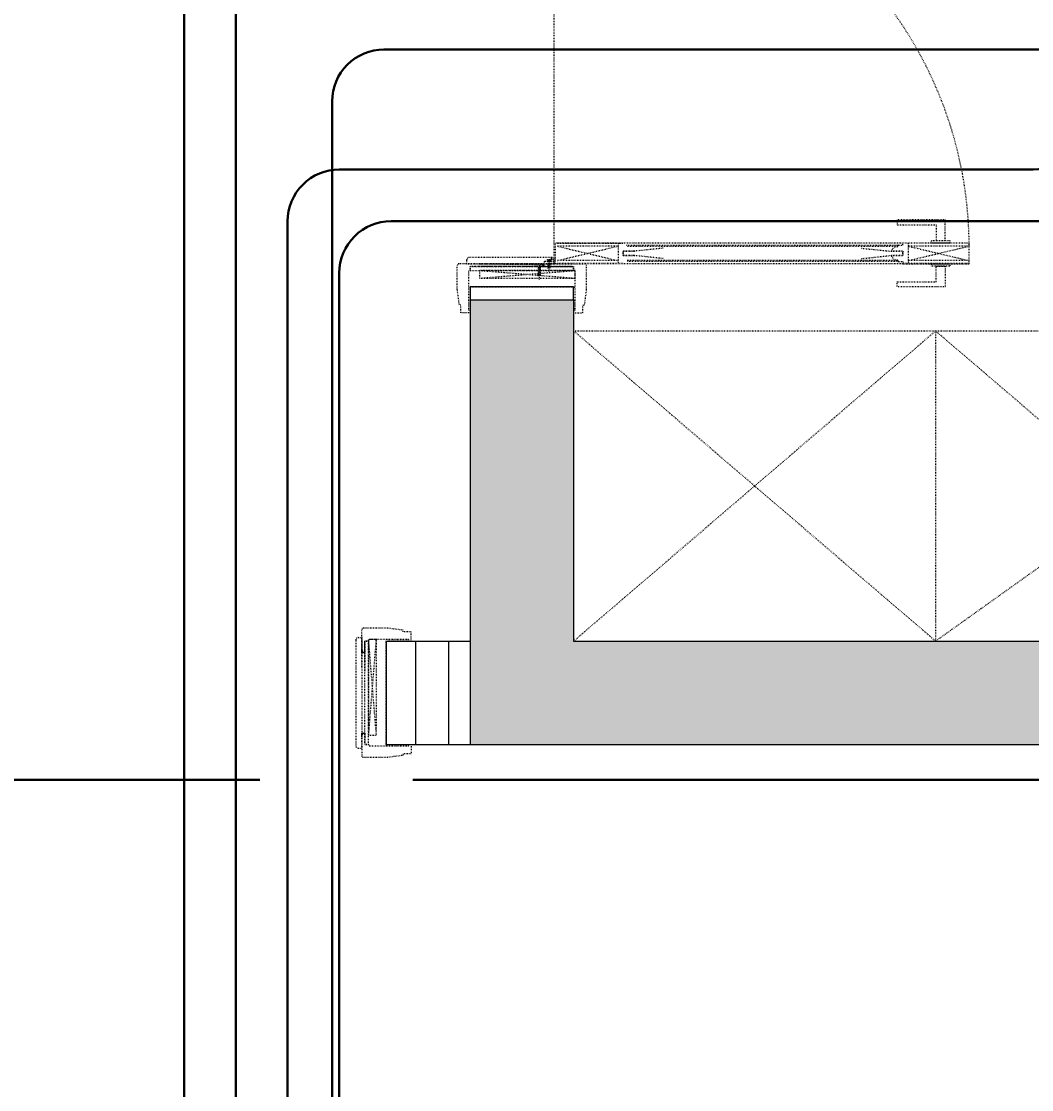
# Model space of a CAD drawing. Header units: millimetres. Extents: x -41640 to 3079702, y -5257903 to 68462.
# Drawn here: x 18815 to 20768, y 10611 to 12678 of the extents above; entities that cross this region are included whole.
import ezdxf

# ---------------------------------------------------------------- set-up
doc = ezdxf.new("R2010")
doc.units = ezdxf.units.MM
doc.header["$LTSCALE"] = 10
doc.linetypes.add('ACAD_ISO03W100', pattern=[30, 12, -18])
doc.linetypes.add('CONTINOUS', pattern=[0])
doc.layers.get('0').update_dxf_attribs({"color": 255})
doc.layers.get('Defpoints').update_dxf_attribs({"color": 255})
for name, color, linetype, lineweight in [('1弱电插座布线图', 6, 'Continuous', 30), ('1强弱电插座尺寸', 5, 'Continuous', 0), ('1强电插座布线图', 1, 'Continuous', 30), ('浅线', 251, 'CONTINOUS', 0)]:
    doc.layers.add(name, color=color, linetype=linetype, lineweight=lineweight)
doc.styles.add('夏建东', font='', dxfattribs={"width": 0.85})
doc.styles.get('夏建东').set_extended_font_data('SimSun')
doc.dimstyles.new('g', dxfattribs={"dimtxt": 100, "dimasz": 31, "dimexe": 21, "dimexo": 30, "dimgap": 31, "dimtad": 1, "dimtih": 1, "dimtoh": 1, "dimdec": 0, "dimrnd": 10, "dimdsep": 46, "dimtxsty": '夏建东', "dimblk": 'OBLIQUE', "dimcen": 2.5, "dimdle": 21, "dimclrd": 5, "dimclre": 5, "dimclrt": 5, "dimadec": 0, "dimazin": 0, "dimtfac": 1, "dimtdec": 0, "dimtmove": 2, "dimatfit": 3, "dimldrblk": 'DOT', "dimfxl": 300, "dimlwd": -1, "dimlwe": -1, "dimarcsym": 1})

# ---------------------------------------------------------------- blocks, each defined once
blk = doc.blocks.new('_Oblique')
at = {"color": 0, "linetype": 'ByBlock', "lineweight": -2}
blk.add_line((-0.5, -0.5), (0.5, 0.5), dxfattribs=at)
blk = doc.blocks.new('*D719')
at = {"layer": '1强弱电插座尺寸', "color": 5}
for p, q in [((19682.6, 10001.4), (19682.6, 9680.4)), ((18318.1, 9701.4), (18318.1, 9722.4)), ((18297.1, 9701.4), (19703.6, 9701.4))]:
    blk.add_line(p, q, dxfattribs=at)
at = {"layer": 'Defpoints', "color": 0, "linetype": 'Continuous', "lineweight": 30}
for p in [(19682.6, 11279), (18318.1, 9701.4), (19682.6, 9701.4)]:
    blk.add_point(p, dxfattribs=at)
at = {"layer": '1强弱电插座尺寸', "color": 5, "linetype": 'Continuous', "xscale": 31, "yscale": 31, "zscale": 31, "rotation": 180}
blk.add_blockref('_Oblique', (18318.1, 9701.4), dxfattribs=at)
at = {"layer": '1强弱电插座尺寸', "color": 5, "linetype": 'Continuous', "xscale": 31, "yscale": 31, "zscale": 31}
blk.add_blockref('_Oblique', (19682.6, 9701.4), dxfattribs=at)
at = {"layer": '1强弱电插座尺寸', "color": 5, "linetype": 'Continuous', "lineweight": 30, "insert": (19000.3, 9782.4), "char_height": 100, "attachment_point": 5, "style": '夏建东'}
blk.add_mtext('1360', dxfattribs=at)
blk = doc.blocks.new('_Dot')
at = {"color": 0, "linetype": 'ByBlock', "lineweight": -2}
blk.add_line((-0.5, 0), (-1, 0), dxfattribs=at)
at = {"color": 0, "linetype": 'ByBlock', "const_width": 0.5}
blk.add_lwpolyline([(-0.25, 0, 1), (0.25, 0, 1)], format="xyb", close=True, dxfattribs=at)

msp = doc.modelspace()

# ---------------------------------------------------------------- hatches: boundary and pattern name
at = {"layer": '浅线'}
msp.add_hatch(color=256, dxfattribs=at).paths.add_polyline_path([(24232.6, 11279), (24232.6, 10679), (24472.6, 10679), (24472.6, 11979), (24232.6, 11979), (24232.6, 11479), (19882.6, 11479), (19882.6, 12139), (19682.6, 12139), (19682.6, 11279)])
h = msp.add_hatch(dxfattribs=at)
h.set_pattern_fill('ANSI31', color=256, scale=20, angle=45, style=0)
h.set_pattern_definition([(90, (-3246100.35, 3421590.874), (-63.5, 1e-14), [])])
h.paths.add_polyline_path([(18422.1, 11479), (18284.6, 11479), (18284.6, 11279), (18422.1, 11279)])
h.paths.add_polyline_path([(19684.6, 11479), (19522.1, 11479), (19522.1, 11279), (19684.6, 11279)])

# ---------------------------------------------------------------- linework, layer by layer
at = {"layer": '1弱电插座布线图', "linetype": 'Continuous', "lineweight": 30}
for points in [[(19646.5, 16205.5), (19158.7, 15717.7, 0.198912), (19129.4, 15647), (19129.4, 9000.6, 0.414214), (19229.4, 8900.6), (21029.8, 8900.6, -0.414214), (21129.8, 8800.6), (21129.8, 4449)], [(19646.5, 16105.5), (19258.7, 15717.7, 0.198912), (19229.4, 15647), (19229.4, 9100.6, 0.414214), (19329.4, 9000.6), (21129.8, 9000.6, -0.414214), (21229.8, 8900.6), (21229.8, 4449)], [(22901.3, 13664.8), (22832.2, 13734, 0.198912), (22761.5, 13763.3), (20971.4, 13763.3, 0.414214), (20871.4, 13663.3), (20871.4, 12491.2, -0.414214), (20771.4, 12391.2), (19429.4, 12391.2, 0.414214), (19329.4, 12291.2), (19329.4, 9200.6, 0.414214), (19429.4, 9100.6), (21229.8, 9100.6, -0.414214), (21329.8, 9000.6), (21329.8, 4449)], [(22803.1, 13663.3), (21071.4, 13663.3, 0.414214), (20971.4, 13563.3), (20971.4, 12391.2, -0.414214), (20871.4, 12291.2), (19529.4, 12291.2, 0.414214), (19429.4, 12191.2), (19429.4, 9300.6, 0.414214), (19529.4, 9200.6), (21329.8, 9200.6, -0.414214), (21429.8, 9100.6), (21429.8, 4449)]]:
    msp.add_lwpolyline(points, format="xyb", dxfattribs=at)
at = {"layer": '1强电插座布线图', "color": 2, "linetype": 'Continuous', "lineweight": 30}
msp.add_lwpolyline([(21821.3, 4375.7), (21821.3, 8377, 0.414214), (21721.3, 8477), (19515.5, 8477, -0.414214), (19415.5, 8577), (19415.5, 12523.2, -0.414214), (19515.5, 12623.2), (23729, 12623.2)], format="xyb", dxfattribs=at)
at = {"layer": '1强电插座布线图', "linetype": 'Continuous', "lineweight": 30}
for points in [[(19275.4, 11210.4), (18485.8, 11210.4, 0.198912), (18415.1, 11181.1), (18363, 11129)], [(21921.3, 4375.7), (21921.3, 7139.8, -0.414214), (22021.3, 7239.8), (23997.9, 7239.8, 0.414214), (24097.9, 7339.8), (24097.9, 11110.4, 0.414214), (23997.9, 11210.4), (19571.4, 11210.4)]]:
    msp.add_lwpolyline(points, format="xyb", dxfattribs=at)
at = {"layer": '浅线', "linetype": 'ACAD_ISO03W100', "ltscale": 0.01}
for p, q in [((19845, 12209), (19845, 13017)), ((19847.4, 12209), (19847.4, 12249)), ((20647.4, 12249), (19847.4, 12249)), ((19850.4, 12249), (19978.4, 12249)), ((19850.4, 12249), (19978.4, 12249)), ((19978.4, 12248.5), (19850.4, 12248.5)), ((19968.4, 12243), (19850.4, 12243)), ((19850.4, 12243), (19968.4, 12215)), ((19850.4, 12215), (19968.4, 12243)), ((19968.4, 12248.5), (19968.4, 12209.5)), ((19984.9, 12245), (20509.9, 12245)), ((19984.9, 12245), (20509.9, 12245)), ((20508.9, 12242), (19985.9, 12242)), ((20508.9, 12242), (19985.9, 12242)), ((20055.4, 12239), (19997.4, 12233)), ((20055.4, 12239), (19997.4, 12233)), ((20439.4, 12239), (20497.4, 12233)), ((20497.4, 12234.5), (20497.4, 12233)), ((20509.4, 12242.5), (20509.4, 12244.5)), ((20509.4, 12242.5), (20509.4, 12244.5)), ((20509.9, 12245), (20518.9, 12245)), ((20509.9, 12245), (20518.9, 12245)), ((20647.4, 12249), (20519.4, 12249)), ((20519.4, 12245.5), (20519.4, 12249)), ((20647.4, 12249), (20519.4, 12249)), ((20519.4, 12245.5), (20519.4, 12249)), ((20647.4, 12248.5), (20519.4, 12248.5)), ((20529.4, 12248.5), (20529.4, 12209.5)), ((20647.4, 12243), (20529.4, 12243)), ((20529.4, 12243), (20647.4, 12215)), ((20529.4, 12215), (20647.4, 12243)), ((20647.4, 12209), (20647.4, 12249)), ((19675.6, 12216), (19675.6, 12209)), ((19840, 12221), (19680.6, 12221)), ((19834.9, 12213), (19825.9, 12213)), ((19834.9, 12213), (19825.9, 12213)), ((19832, 12217), (19840, 12217)), ((19832, 12213), (19832, 12217)), ((19832, 12213), (19832, 12217)), ((19832, 12217), (19840, 12217)), ((19832, 12213), (19832, 12217)), ((19832, 12217), (19840, 12217)), ((19840, 12213), (19832, 12213)), ((19840, 12213), (19832, 12213)), ((19832, 12213), (19840, 12213)), ((19833, 12215.1), (19834.3, 12216.9)), ((19833, 12215.1), (19833, 12214.8)), ((19833, 12214.8), (19834.3, 12213.1)), ((19834.6, 12216.4), (19834.7, 12216.6)), ((19834.6, 12213.6), (19834.7, 12213.4)), ((19834.7, 12216.2), (19836.5, 12216.2)), ((19834.7, 12213.7), (19836.5, 12213.7)), ((19835.4, 12215.5), (19835.4, 12213.5)), ((19835.4, 12215.5), (19835.4, 12213.5)), ((19836.5, 12216.2), (19836.9, 12216.9)), ((19836.5, 12213.7), (19836.9, 12213.1)), ((19837.3, 12216.4), (19837.3, 12216.6)), ((19837.3, 12216.2), (19840, 12216.2)), ((19837.3, 12213.7), (19840, 12213.7)), ((19837.3, 12213.6), (19837.3, 12213.4)), ((19840, 12221), (19840.7, 12221)), ((19840, 12216.2), (19840, 12221)), ((19840, 12217), (19840, 12221)), ((19840, 12209), (19840, 12213.7)), ((19840, 12213), (19840, 12209)), ((19840, 12213), (19840, 12209)), ((19840, 12213), (19840, 12209)), ((19841.1, 12220.6), (19842.9, 12215.2)), ((19844.8, 12215.2), (19842.9, 12215.2)), ((19844.8, 12214.7), (19843.1, 12214.7)), ((19843.1, 12214.7), (19845, 12209)), ((19845, 12215), (19845, 12215)), ((19968.4, 12215), (19850.4, 12215)), ((19978.4, 12233), (20000.4, 12233)), ((19978.4, 12225), (19978.4, 12233)), ((19978.4, 12233), (20000.4, 12233)), ((19978.4, 12225), (19978.4, 12233)), ((20000.4, 12233), (19978.4, 12233)), ((19978.4, 12233), (19978.4, 12225)), ((19978.4, 12225), (19978.4, 12233)), ((20000.4, 12233), (19978.4, 12233)), ((19978.4, 12225), (20000.4, 12225)), ((20000.4, 12225), (19978.4, 12225)), ((20000.4, 12225), (19978.4, 12225)), ((20000.4, 12225), (19978.4, 12225)), ((20509.9, 12213), (19984.9, 12213)), ((20509.9, 12213), (19984.9, 12213)), ((19985.9, 12216), (20508.9, 12216)), ((19985.9, 12216), (20508.9, 12216)), ((20055.4, 12219), (19997.4, 12225)), ((20055.4, 12219), (19997.4, 12225)), ((20439.4, 12219), (20497.4, 12225)), ((20497.4, 12233), (20519.4, 12233)), ((20519.4, 12233), (20497.4, 12233)), ((20519.4, 12233), (20497.4, 12233)), ((20497.4, 12233), (20519.4, 12233)), ((20497.4, 12225), (20519.4, 12225)), ((20497.4, 12225), (20519.4, 12225)), ((20519.4, 12225), (20497.4, 12225)), ((20497.4, 12223.5), (20497.4, 12225)), ((20497.4, 12225), (20519.4, 12225)), ((20509.4, 12215.5), (20509.4, 12213.5)), ((20509.4, 12215.5), (20509.4, 12213.5)), ((20509.9, 12213), (20518.9, 12213)), ((20509.9, 12213), (20518.9, 12213)), ((20519.4, 12233), (20519.4, 12225)), ((20519.4, 12225), (20519.4, 12233)), ((20519.4, 12225), (20519.4, 12233)), ((20519.4, 12225), (20519.4, 12233)), ((20647.4, 12215), (20529.4, 12215)), ((19657.6, 12159), (19657.6, 12206)), ((19697.6, 12209), (19660.6, 12209)), ((19675.6, 12209), (19824.6, 12209)), ((19675.6, 12209), (19697.6, 12209)), ((19682.6, 12196.5), (19679.6, 12196.5)), ((19679.6, 12119), (19679.6, 12196.5)), ((19682.6, 12203.5), (19682.6, 12196)), ((19682.6, 12196.5), (19682.6, 12203.5)), ((19822.6, 12203.5), (19682.6, 12203.5)), ((19682.6, 12203.5), (19682.6, 12196)), ((19822.6, 12203.5), (19682.6, 12203.5)), ((19682.6, 12196), (19882.6, 12196)), ((19685.6, 12203.5), (19824.6, 12203.5)), ((19685.6, 12203.5), (19824.6, 12203.5)), ((19697.6, 12209), (19822.6, 12207.6)), ((19697.6, 12209), (19824.6, 12209)), ((19824.1, 12209), (19697.6, 12209)), ((19697.6, 12209), (19822.6, 12207.6)), ((19697.6, 12209), (19824.6, 12209)), ((19824.6, 12203.5), (19697.6, 12203.5)), ((19700.6, 12196), (19885.6, 12181)), ((19700.6, 12181), (19885.6, 12196)), ((19885.6, 12196), (19700.6, 12196)), ((19700.6, 12196), (19700.6, 12181)), ((19814.8, 12201), (19816.6, 12206)), ((19814.8, 12184.8), (19814.8, 12201)), ((19816.6, 12178.7), (19816.6, 12206)), ((19818.4, 12201), (19816.6, 12206)), ((19818.4, 12185.4), (19818.4, 12201)), ((19822.6, 12203.5), (19822.6, 12207.6)), ((19822.6, 12203.5), (19822.6, 12207.6)), ((19822.6, 12203.5), (19824.6, 12203.5)), ((19822.6, 12203.5), (19824.6, 12203.5)), ((19823, 12209), (19840, 12209)), ((19823, 12203.5), (19823, 12209)), ((19823, 12203.5), (19823, 12209)), ((19823, 12209), (19840, 12209)), ((19823, 12209), (19840, 12209)), ((19823, 12209), (19823, 12203.5)), ((19879.6, 12203.5), (19823, 12203.5)), ((19879.6, 12203.5), (19823, 12203.5)), ((19823, 12203.5), (19882.6, 12203.5)), ((19824.6, 12209), (19824.6, 12203.5)), ((19824.6, 12203.5), (19824.6, 12209)), ((19824.6, 12203.5), (19824.6, 12209)), ((19824.6, 12209), (19824.6, 12209)), ((19824.6, 12209), (19824.6, 12203.5)), ((19830, 12209), (19825, 12207.6)), ((19825, 12203.5), (19825, 12207.6)), ((19825, 12203.5), (19882.6, 12203.5)), ((19825.4, 12212.5), (19825.4, 12209)), ((19825.4, 12212.5), (19825.4, 12209)), ((19830, 12209), (19904.6, 12209)), ((19837, 12209), (19830, 12209)), ((19832, 12203.5), (19830, 12203.5)), ((19833.5, 12207), (19835.3, 12212)), ((19833.5, 12199.8), (19833.5, 12207)), ((19837.1, 12207), (19835.3, 12212)), ((19835.3, 12193.7), (19835.3, 12212)), ((19882.6, 12209), (19837, 12209)), ((19837.1, 12200.4), (19837.1, 12207)), ((19840, 12209), (19845, 12209)), ((19840, 12209), (19844.7, 12209)), ((20647.4, 12209), (19847.4, 12209)), ((19978.4, 12209.5), (19850.4, 12209.5)), ((19978.4, 12209), (19850.4, 12209)), ((19978.4, 12209), (19850.4, 12209)), ((19880.6, 12196), (19885.6, 12196)), ((19882.6, 12196.5), (19882.6, 12203.5)), ((19882.6, 12203.5), (19882.6, 12196)), ((19882.6, 12196), (19882.6, 12203)), ((19882.6, 12196.5), (19885.6, 12196.5)), ((19885.6, 12119), (19885.6, 12196.5)), ((19885.6, 12181), (19885.6, 12196)), ((19907.6, 12159), (19907.6, 12206)), ((20519.4, 12212.5), (20519.4, 12209)), ((20519.4, 12212.5), (20519.4, 12209)), ((20647.4, 12209.5), (20519.4, 12209.5)), ((20519.4, 12209), (20647.4, 12209)), ((20519.4, 12209), (20647.4, 12209)), ((19700.6, 12181), (19885.6, 12181)), ((19661.6, 12129), (19657.6, 12159)), ((19679.6, 12164), (19885.6, 12164)), ((19840.2, 12164), (19820.2, 12164)), ((19903.6, 12129), (19907.6, 12159)), ((19664.6, 12129), (19661.6, 12129)), ((19664.6, 12114), (19664.6, 12129)), ((19682.6, 12114), (19664.6, 12114)), ((19679.6, 12119), (19682.6, 12119)), ((19682.6, 12119), (19682.6, 12114)), ((19882.6, 12119), (19882.6, 12114)), ((19885.6, 12119), (19882.6, 12119)), ((19882.6, 12114), (19900.6, 12114)), ((19900.6, 12129), (19903.6, 12129)), ((19900.6, 12114), (19900.6, 12129)), ((19882.6, 12079), (21282.6, 12079)), ((19473.1, 11426.4), (19473.1, 11501)), ((19523.1, 11504), (19476.1, 11504)), ((19553.1, 11500), (19523.1, 11504)), ((19553.1, 11497), (19553.1, 11500)), ((19568.1, 11497), (19553.1, 11497)), ((19568.1, 11479), (19568.1, 11497)), ((19461.1, 11481), (19461.1, 11277)), ((19466.1, 11486), (19473.1, 11486)), ((19473.1, 11486), (19473.1, 11457)), ((19473.1, 11486), (19473.1, 11464)), ((19473.1, 11479), (19473.1, 11301)), ((19478.6, 11421.4), (19478.6, 11479)), ((19485.6, 11479), (19478.6, 11479)), ((19478.6, 11301), (19478.6, 11479)), ((19478.6, 11479), (19486.1, 11479)), ((19478.6, 11479), (19486.1, 11479)), ((19485.6, 11479), (19478.6, 11479)), ((19478.6, 11459), (19478.6, 11479)), ((19478.6, 11479), (19486.1, 11479)), ((19478.6, 11459), (19478.6, 11479)), ((19478.6, 11476), (19478.6, 11419.4)), ((19478.6, 11476), (19478.6, 11419.4)), ((19478.6, 11476), (19478.6, 11457)), ((19478.6, 11476), (19478.6, 11457)), ((19486.1, 11479), (19479.1, 11479)), ((19563.1, 11482), (19485.6, 11482)), ((19485.6, 11479), (19485.6, 11482)), ((19485.6, 11479), (19485.6, 11482)), ((19486.1, 11297), (19501.1, 11482)), ((19501.1, 11297), (19486.1, 11482)), ((19486.1, 11477), (19486.1, 11482)), ((19501.1, 11482), (19486.1, 11482)), ((19486.1, 11482), (19486.1, 11297)), ((19486.1, 11279), (19486.1, 11479)), ((19501.1, 11297), (19501.1, 11482)), ((19520.1, 11277.5), (19520.1, 11480.5)), ((19523.1, 11482), (19563.1, 11482)), ((19563.1, 11482), (19563.1, 11479)), ((19563.1, 11479), (19568.1, 11479)), ((19473.1, 11464), (19474.4, 11459)), ((19473.1, 11464), (19473.1, 11457)), ((19473.1, 11457.5), (19473.1, 11464)), ((19473.1, 11464), (19474.4, 11459)), ((19473.1, 11464), (19473.1, 11457)), ((19473.1, 11457), (19478.6, 11457)), ((19478.6, 11457), (19473.1, 11457)), ((19478.6, 11457), (19473.1, 11457)), ((19473.1, 11457), (19473.1, 11457)), ((19473.1, 11457), (19478.6, 11457)), ((19478.6, 11459), (19474.4, 11459)), ((19478.6, 11459), (19474.4, 11459)), ((19478.6, 11457), (19478.6, 11464)), ((19478.6, 11459), (19478.6, 11457)), ((19478.6, 11459), (19478.6, 11457)), ((19473.1, 11294), (19473.1, 11301)), ((19473.1, 11301), (19478.6, 11301)), ((19473.1, 11272), (19473.1, 11301)), ((19478.6, 11301), (19473.1, 11301)), ((19478.6, 11301), (19473.1, 11301)), ((19473.1, 11301), (19473.1, 11301)), ((19473.1, 11294), (19473.1, 11301)), ((19473.1, 11301), (19478.6, 11301)), ((19473.1, 11300.5), (19473.1, 11294)), ((19473.1, 11294), (19474.4, 11299)), ((19473.1, 11294), (19474.4, 11299)), ((19473.1, 11294), (19473.1, 11257)), ((19473.1, 11272), (19473.1, 11294)), ((19478.6, 11299), (19474.4, 11299)), ((19478.6, 11299), (19474.4, 11299)), ((19478.6, 11299), (19478.6, 11301)), ((19478.6, 11301), (19478.6, 11294)), ((19478.6, 11282), (19478.6, 11301)), ((19478.6, 11282), (19478.6, 11301)), ((19478.6, 11299), (19478.6, 11301)), ((19478.6, 11299), (19478.6, 11279)), ((19478.6, 11299), (19478.6, 11279)), ((19486.1, 11297), (19501.1, 11297)), ((19466.1, 11272), (19473.1, 11272)), ((19478.6, 11279), (19486.1, 11279)), ((19485.6, 11279), (19478.6, 11279)), ((19478.6, 11279), (19486.1, 11279)), ((19485.6, 11279), (19485.6, 11276)), ((19563.1, 11276), (19485.6, 11276)), ((19563.1, 11276), (19563.1, 11279)), ((19563.1, 11279), (19568.1, 11279)), ((19568.1, 11279), (19568.1, 11261)), ((19523.1, 11254), (19476.1, 11254)), ((19553.1, 11258), (19523.1, 11254)), ((19568.1, 11261), (19553.1, 11261)), ((19553.1, 11261), (19553.1, 11258))]:
    msp.add_line(p, q, dxfattribs=at)
at = {"layer": '浅线'}
for p, q in [((19682.6, 12139), (19682.6, 11279)), ((19682.6, 12139), (19882.6, 12139)), ((19882.6, 12139), (19882.6, 11479)), ((19520.1, 11479), (19520.1, 11279)), ((19520.1, 11479), (19682.6, 11479)), ((19882.6, 11479), (24232.6, 11479)), ((19520.1, 11279), (24232.6, 11279))]:
    msp.add_line(p, q, dxfattribs=at)
at = {"layer": '浅线', "linetype": 'ACAD_ISO03W100', "ltscale": 0.01}
for points in [[(20601.3, 12284), (20601.3, 12294), (20508, 12294), (20508, 12284), (20583.5, 12284), (20583.5, 12254), (20601.3, 12254)], [(20574.6, 12254), (20610.2, 12254), (20610.2, 12249), (20574.6, 12249)], [(20601.3, 12174), (20601.3, 12164), (20508, 12164), (20508, 12174), (20583.5, 12174), (20583.5, 12204), (20601.3, 12204)], [(20574.6, 12209), (20610.2, 12209), (20610.2, 12204), (20574.6, 12204)]]:
    msp.add_lwpolyline(points, close=True, dxfattribs=at)
at = {"layer": '浅线'}
msp.add_lwpolyline([(19882.6, 12139), (19882.6, 12164), (19682.6, 12164), (19682.6, 12139)], dxfattribs=at)
at = {"layer": '浅线', "linetype": 'ACAD_ISO03W100', "ltscale": 0.01}
for points in [[(21282.6, 11979), (20582.6, 11479), (19882.6, 12079)], [(19882.6, 11479), (20582.6, 12079), (21282.6, 11479)], [(20582.6, 12079), (20582.6, 11479)]]:
    msp.add_lwpolyline(points, dxfattribs=at)
for centre, radius, start, end in [((19871.9, 12241.8), 775.5, 0.0854, 91.7641), ((20508.9, 12229.4), 12.6, 89.952, 156.2107), ((20508.9, 12242.5), 0.5, 270, 0), ((20508.9, 12242.5), 0.5, 270, 0), ((20509.9, 12244.5), 0.5, 90, 180), ((20509.9, 12244.5), 0.5, 90, 180), ((20518.9, 12245.5), 0.5, 270, 0), ((20518.9, 12245.5), 0.5, 270, 0), ((19680.6, 12216), 5, 90, 180), ((19825.9, 12212.5), 0.5, 90, 180), ((19825.9, 12212.5), 0.5, 90, 180), ((19834.5, 12216.7), 0.25, 323.9587, 143.9356), ((19834.5, 12213.2), 0.25, 216.0644, 36.0413), ((19834.7, 12216.3), 0.1, 141.3507, 270), ((19834.7, 12213.6), 0.1, 90, 218.6493), ((19834.9, 12213.5), 0.5, 270, 0), ((19834.9, 12213.5), 0.5, 270, 0), ((19835.9, 12215.5), 0.5, 90, 180), ((19835.9, 12215.5), 0.5, 90, 180), ((19835.9, 12228.5), 12.6, 269.952, 336.2107), ((19837.1, 12216.7), 0.25, 323.9587, 143.9356), ((19837.1, 12213.2), 0.25, 216.0644, 36.0413), ((19837.3, 12216.3), 0.1, 141.3507, 270), ((19837.3, 12213.6), 0.1, 90, 218.6493), ((19840.7, 12220.5), 0.5, 18.4349, 90), ((19844.8, 12215), 0.25, 0, 90), ((19844.8, 12215), 0.25, 270, 0), ((20508.9, 12228.5), 12.6, 203.7893, 270.048), ((20508.9, 12215.5), 0.5, 0, 90), ((20508.9, 12215.5), 0.5, 0, 90), ((20509.9, 12213.5), 0.5, 180, 270), ((20509.9, 12213.5), 0.5, 180, 270), ((20518.9, 12212.5), 0.5, 0, 90), ((20518.9, 12212.5), 0.5, 0, 90), ((19660.6, 12206), 3, 90, 180), ((19820.1, 12171.8), 20.7, 94.3616, 105.6384), ((19820.1, 12179.8), 20.7, 94.3616, 105.6384), ((19814.8, 12200), 0.363, 237.7921, 271.0654), ((19820.1, 12177.8), 20.7, 94.3616, 105.6384), ((19814.8, 12198), 0.363, 237.7921, 271.0654), ((19820.1, 12175.8), 20.7, 94.3616, 105.6384), ((19814.8, 12196), 0.363, 237.7921, 271.0654), ((19820.1, 12173.8), 20.7, 94.3616, 105.6384), ((19814.8, 12194), 0.363, 237.7921, 271.0654), ((19820.1, 12171.8), 20.7, 94.3616, 105.6384), ((19819.6, 12181.8), 20.7, 94.3616, 98.5092), ((19817.8, 12202.2), 0.322, 47.1598, 86.6381), ((19818.3, 12192.2), 0.322, 47.1598, 86.6381), ((19818.3, 12200.2), 0.322, 47.1598, 86.6381), ((19818.3, 12198.2), 0.322, 47.1598, 86.6381), ((19818.3, 12196.2), 0.322, 47.1598, 86.6381), ((19818.3, 12194.2), 0.322, 47.1598, 86.6381), ((19818.3, 12192.2), 0.322, 47.1598, 86.6381), ((19838.9, 12185.8), 20.7, 94.3616, 105.6384), ((19838.9, 12185.8), 20.7, 94.3616, 105.6384), ((19833.5, 12206), 0.363, 237.7921, 271.0654), ((19833.5, 12206), 0.363, 237.7921, 271.0654), ((19838.9, 12183.8), 20.7, 94.3616, 105.6384), ((19838.9, 12183.8), 20.7, 94.3616, 105.6384), ((19833.5, 12204), 0.363, 237.7921, 271.0654), ((19833.5, 12204), 0.363, 237.7921, 271.0654), ((19838.9, 12181.8), 20.7, 94.3616, 105.6384), ((19833.5, 12202), 0.363, 237.7921, 271.0654), ((19838.4, 12187.8), 20.7, 94.3616, 98.5092), ((19836.6, 12208.2), 0.322, 47.1598, 86.6381), ((19837.1, 12206.2), 0.322, 47.1598, 86.6381), ((19837.1, 12206.2), 0.322, 47.1598, 86.6381), ((19837.1, 12204.2), 0.322, 47.1598, 86.6381), ((19837.1, 12204.2), 0.322, 47.1598, 86.6381), ((19837.1, 12202.2), 0.322, 47.1598, 86.6381), ((19837.1, 12200.2), 0.322, 47.1598, 86.6381), ((19904.6, 12206), 3, 0, 90), ((19814.7, 12192), 0.363, 237.7921, 271.0654), ((19820.1, 12169.8), 20.7, 94.3616, 105.6384), ((19814.7, 12190), 0.363, 237.7921, 271.0654), ((19820.1, 12167.8), 20.7, 94.3616, 105.6384), ((19820.1, 12167.8), 20.7, 94.3616, 105.6384), ((19814.7, 12188), 0.363, 237.7921, 271.0654), ((19814.7, 12188), 0.363, 237.7921, 271.0654), ((19820.1, 12165.8), 20.7, 94.3616, 105.6384), ((19820.1, 12165.8), 20.7, 94.3616, 105.6384), ((19814.7, 12186), 0.363, 237.7921, 271.0654), ((19814.7, 12186), 0.363, 237.7921, 271.0654), ((19814.8, 12192), 0.363, 237.7921, 271.0654), ((19818.3, 12190.2), 0.322, 47.1598, 86.6381), ((19818.3, 12188.2), 0.322, 47.1598, 86.6381), ((19818.3, 12188.2), 0.322, 47.1598, 86.6381), ((19818.3, 12186.2), 0.322, 47.1598, 86.6381), ((19818.3, 12186.2), 0.322, 47.1598, 86.6381), ((19818.3, 12185.2), 0.322, 47.1598, 86.6381), ((19476.1, 11501), 3, 90, 180), ((19466.1, 11481), 5, 90, 180), ((19466.1, 11277), 5, 180, 270), ((19476.1, 11257), 3, 180, 270)]:
    msp.add_arc(centre, radius, start, end, dxfattribs=at)
for p in [(19818.9, 12164), (19520.1, 11293.8)]:
    msp.add_point(p, dxfattribs=at)

# ---------------------------------------------------------------- dimensions: what is measured, and where the dimension line sits
at = {"layer": '1强弱电插座尺寸', "linetype": 'Continuous', "lineweight": 30}
dim = msp.add_linear_dim(base=(19682.5535, 9701.4465), p1=(18318.0813, 9701.4465), p2=(19682.5535, 11278.9641), dimstyle='g', override={"dimfxlon": 1}, dxfattribs=at)
dim.commit()
dim.dimension.update_dxf_attribs({"geometry": '*D719', "text_midpoint": (19000.3174, 9782.4465)})

doc.saveas('drawing.dxf')
